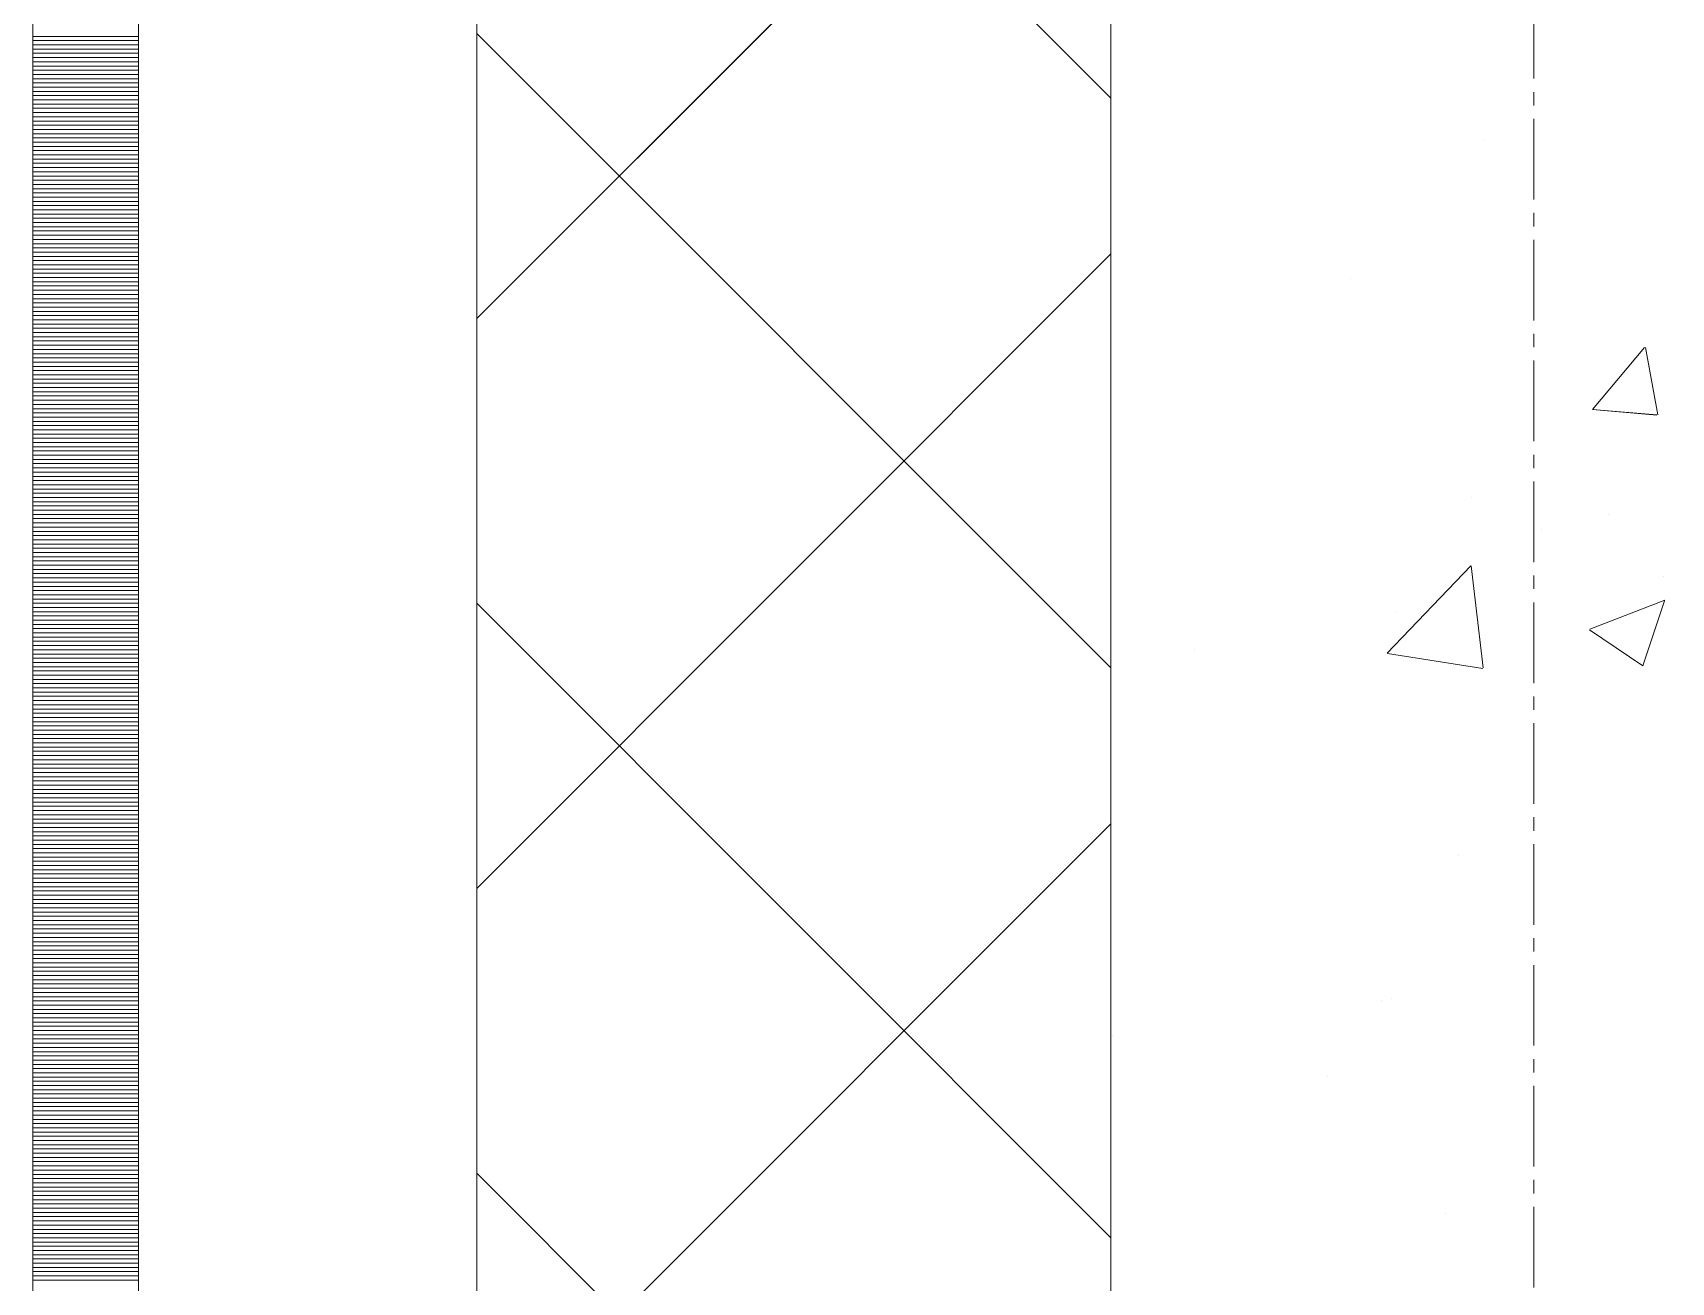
# Model space of a CAD drawing. Header units: millimetres. Extents: x 470010 to 1231400, y -134005 to 421770.
# Drawn here: x 672518.6 to 672906.1, y -21841 to -21545.6 of the extents above; entities that cross this region are included whole.
import ezdxf
from ezdxf.enums import TextEntityAlignment as Align

# ---------------------------------------------------------------- set-up
doc = ezdxf.new("R2010")
doc.units = ezdxf.units.MM
doc.linetypes.add('CENTER2', pattern=[28.575, 19.05, -3.175, 3.175, -3.175])
doc.linetypes.add('DASHED', pattern=[19.05, 12.7, -6.35])
doc.layers.get('Defpoints').update_dxf_attribs({"color": 140})
doc.layers.add('АР_Делит', color=120, linetype='Continuous', lineweight=0, plot=False)
for name, color, linetype, lineweight in [('АР_Стены ПЕНОблок', 52, 'Continuous', 20), ('АР_Тонкая', 254, 'Continuous', 5), ('АР_Утеплитель', 31, 'Continuous', 0), ('АР_Штриховка', 8, 'Continuous', 0)]:
    doc.layers.add(name, color=color, linetype=linetype, lineweight=lineweight)
doc.layers.add('РД_Оси_100', color=7, linetype='Continuous', lineweight=0, true_color=0x525252)
doc.styles.add('style1', font='ARIALN.TTF')

# ---------------------------------------------------------------- blocks, each defined once
blk = doc.blocks.new('СОШ_2200_АР_ОСИ_М100_28.05.24')
at = {"layer": 'АР_Делит', "color": 251, "linetype": 'DASHED', "true_color": 0x636466}
blk.add_lwpolyline([(-355, 13145), (-355, 100855), (37145, 100855), (37145, 129155), (72745, 129155), (72745, 135155), (114955, 135155), (114955, -355)], dxfattribs=at)
at = {"layer": 'РД_Оси_100', "color": 251, "linetype": 'CENTER2', "true_color": 0x636466}
blk.add_line((0, -6155), (0, 139938.679), dxfattribs=at)
blk = doc.blocks.new('A$C9108343f')
at = {"layer": 'АР_Стены ПЕНОблок', "color": 18, "linetype": 'Continuous', "lineweight": 20, "true_color": 0x000000}
blk.add_line((7054.96, 97555), (7054.96, 21355), dxfattribs=at)
at = {"layer": 'АР_Тонкая', "color": 18, "linetype": 'Continuous', "lineweight": 5, "true_color": 0x000000}
for p, q in [((6799.96, 97555), (6799.96, 21355)), ((6824.96, 97555), (6824.96, 21355)), ((6824.96, 21355), (6824.96, 97555)), ((6904.96, 21355), (6904.96, 97555))]:
    blk.add_line(p, q, dxfattribs=at)
at = {"layer": 'АР_Утеплитель', "color": 18, "linetype": 'Continuous', "lineweight": 0, "true_color": 0x000000}
for p, q in [((6904.96, 97555), (6904.96, 21355)), ((7054.96, 21355), (7054.96, 97555))]:
    blk.add_line(p, q, dxfattribs=at)
at = {"layer": 'АР_Штриховка', "color": 18, "linetype": 'Continuous', "lineweight": 0, "true_color": 0x000000}
for p, q in [((7054.96, 78805.17), (6904.96, 78955.17)), ((6904.96, 78753.03), (7054.96, 78903.03)), ((6799.96, 78819.75), (6824.96, 78819.75)), ((7054.96, 78670.46), (6904.96, 78820.46)), ((6799.96, 78818.75), (6824.96, 78818.75)), ((6799.96, 78817.75), (6824.96, 78817.75)), ((6799.96, 78816.75), (6824.96, 78816.75)), ((6799.96, 78815.75), (6824.96, 78815.75)), ((6799.96, 78814.75), (6824.96, 78814.75)), ((6799.96, 78813.75), (6824.96, 78813.75)), ((6799.96, 78812.75), (6824.96, 78812.75)), ((6799.96, 78811.75), (6824.96, 78811.75)), ((6799.96, 78810.75), (6824.96, 78810.75)), ((6799.96, 78809.75), (6824.96, 78809.75)), ((6799.96, 78808.75), (6824.96, 78808.75)), ((6799.96, 78807.75), (6824.96, 78807.75)), ((6799.96, 78806.75), (6824.96, 78806.75)), ((6799.96, 78805.75), (6824.96, 78805.75)), ((6799.96, 78804.75), (6824.96, 78804.75)), ((6799.96, 78803.75), (6824.96, 78803.75)), ((6799.96, 78802.75), (6824.96, 78802.75)), ((6799.96, 78801.75), (6824.96, 78801.75)), ((6799.96, 78800.75), (6824.96, 78800.75)), ((6799.96, 78799.75), (6824.96, 78799.75)), ((6799.96, 78798.75), (6824.96, 78798.75)), ((6799.96, 78797.75), (6824.96, 78797.75)), ((6799.96, 78796.75), (6824.96, 78796.75)), ((6799.96, 78795.75), (6824.96, 78795.75)), ((6799.96, 78794.75), (6824.96, 78794.75)), ((6799.96, 78793.75), (6824.96, 78793.75)), ((6799.96, 78792.75), (6824.96, 78792.75)), ((6799.96, 78791.75), (6824.96, 78791.75)), ((7143.26, 78795.24), (7143.26, 78795.24)), ((6799.96, 78790.75), (6824.96, 78790.75)), ((6799.96, 78789.75), (6824.96, 78789.75)), ((6799.96, 78788.75), (6824.96, 78788.75)), ((6799.96, 78787.75), (6824.96, 78787.75)), ((6799.96, 78786.75), (6824.96, 78786.75)), ((6799.96, 78785.75), (6824.96, 78785.75)), ((6799.96, 78784.75), (6824.96, 78784.75)), ((6799.96, 78783.75), (6824.96, 78783.75)), ((6799.96, 78782.75), (6824.96, 78782.75)), ((6799.96, 78781.75), (6824.96, 78781.75)), ((6799.96, 78780.75), (6824.96, 78780.75)), ((6799.96, 78779.75), (6824.96, 78779.75)), ((6799.96, 78778.75), (6824.96, 78778.75)), ((6799.96, 78777.75), (6824.96, 78777.75)), ((6799.96, 78776.75), (6824.96, 78776.75)), ((6799.96, 78775.75), (6824.96, 78775.75)), ((6799.96, 78774.75), (6824.96, 78774.75)), ((6799.96, 78773.75), (6824.96, 78773.75)), ((6799.96, 78772.75), (6824.96, 78772.75)), ((6799.96, 78771.75), (6824.96, 78771.75)), ((6799.96, 78770.75), (6824.96, 78770.75)), ((6799.96, 78769.75), (6824.96, 78769.75)), ((6799.96, 78768.75), (6824.96, 78768.75)), ((6799.96, 78767.75), (6824.96, 78767.75)), ((6799.96, 78766.75), (6824.96, 78766.75)), ((6799.96, 78765.75), (6824.96, 78765.75)), ((6799.96, 78764.75), (6824.96, 78764.75)), ((6904.96, 78618.33), (7054.96, 78768.33)), ((6799.96, 78763.75), (6824.96, 78763.75)), ((6799.96, 78762.75), (6824.96, 78762.75)), ((6799.96, 78761.75), (6824.96, 78761.75)), ((6799.96, 78760.75), (6824.96, 78760.75)), ((7111.65, 78762.45), (7111.65, 78762.45)), ((6799.96, 78759.75), (6824.96, 78759.75)), ((6799.96, 78758.75), (6824.96, 78758.75)), ((6799.96, 78757.75), (6824.96, 78757.75)), ((6799.96, 78756.75), (6824.96, 78756.75)), ((6799.96, 78755.75), (6824.96, 78755.75)), ((6799.96, 78754.75), (6824.96, 78754.75)), ((6799.96, 78753.75), (6824.96, 78753.75)), ((6799.96, 78752.75), (6824.96, 78752.75)), ((6799.96, 78751.75), (6824.96, 78751.75)), ((6799.96, 78750.75), (6824.96, 78750.75)), ((6799.96, 78749.75), (6824.96, 78749.75)), ((6799.96, 78748.75), (6824.96, 78748.75)), ((6799.96, 78747.75), (6824.96, 78747.75)), ((6799.96, 78746.75), (6824.96, 78746.75)), ((6799.96, 78745.75), (6824.96, 78745.75)), ((7168.88, 78731.59), (7181.12, 78746.18)), ((7184.32, 78730.3), (7181.39, 78746.22)), ((6799.96, 78744.75), (6824.96, 78744.75)), ((6799.96, 78743.75), (6824.96, 78743.75)), ((6799.96, 78742.75), (6824.96, 78742.75)), ((6799.96, 78741.75), (6824.96, 78741.75)), ((6799.96, 78740.75), (6824.96, 78740.75)), ((6799.96, 78739.75), (6824.96, 78739.75)), ((6799.96, 78738.75), (6824.96, 78738.75)), ((6799.96, 78737.75), (6824.96, 78737.75)), ((6799.96, 78736.75), (6824.96, 78736.75)), ((6799.96, 78735.75), (6824.96, 78735.75)), ((6799.96, 78734.75), (6824.96, 78734.75)), ((6799.96, 78733.75), (6824.96, 78733.75)), ((6799.96, 78732.75), (6824.96, 78732.75)), ((6799.96, 78731.75), (6824.96, 78731.75)), ((6799.96, 78730.75), (6824.96, 78730.75)), ((6799.96, 78729.75), (6824.96, 78729.75)), ((7168.88, 78731.58), (7184.06, 78730.25)), ((6799.96, 78728.75), (6824.96, 78728.75)), ((6799.96, 78727.75), (6824.96, 78727.75)), ((6799.96, 78726.75), (6824.96, 78726.75)), ((6799.96, 78725.75), (6824.96, 78725.75)), ((6799.96, 78724.75), (6824.96, 78724.75)), ((6799.96, 78723.75), (6824.96, 78723.75)), ((6799.96, 78722.75), (6824.96, 78722.75)), ((6799.96, 78721.75), (6824.96, 78721.75)), ((6799.96, 78720.75), (6824.96, 78720.75)), ((6799.96, 78719.75), (6824.96, 78719.75)), ((6799.96, 78718.75), (6824.96, 78718.75)), ((6799.96, 78717.75), (6824.96, 78717.75)), ((6799.96, 78716.75), (6824.96, 78716.75)), ((6799.96, 78715.75), (6824.96, 78715.75)), ((6799.96, 78714.75), (6824.96, 78714.75)), ((6799.96, 78713.75), (6824.96, 78713.75)), ((6799.96, 78712.75), (6824.96, 78712.75)), ((6799.96, 78711.75), (6824.96, 78711.75)), ((6799.96, 78710.75), (6824.96, 78710.75)), ((7140.17, 78710.68), (7140.17, 78710.68)), ((6799.96, 78709.75), (6824.96, 78709.75)), ((6799.96, 78708.75), (6824.96, 78708.75)), ((6799.96, 78707.75), (6824.96, 78707.75)), ((6799.96, 78706.75), (6824.96, 78706.75)), ((7172.52, 78706.68), (7172.52, 78706.68)), ((6799.96, 78705.75), (6824.96, 78705.75)), ((6799.96, 78704.75), (6824.96, 78704.75)), ((6799.96, 78703.75), (6824.96, 78703.75)), ((6799.96, 78702.75), (6824.96, 78702.75)), ((7156.73, 78703.1), (7156.73, 78703.1)), ((6799.96, 78701.75), (6824.96, 78701.75)), ((6799.96, 78700.75), (6824.96, 78700.75)), ((6799.96, 78699.75), (6824.96, 78699.75)), ((6799.96, 78698.75), (6824.96, 78698.75)), ((6799.96, 78697.75), (6824.96, 78697.75)), ((6799.96, 78696.75), (6824.96, 78696.75)), ((6799.96, 78695.75), (6824.96, 78695.75)), ((6799.96, 78694.75), (6824.96, 78694.75)), ((6799.96, 78693.75), (6824.96, 78693.75)), ((6799.96, 78692.75), (6824.96, 78692.75)), ((6799.96, 78691.75), (6824.96, 78691.75)), ((7120.3, 78673.96), (7140.08, 78694.58)), ((7142.96, 78670.46), (7140.16, 78694.59)), ((7185.73, 78692.13), (7185.73, 78692.13)), ((6799.96, 78690.75), (6824.96, 78690.75)), ((6799.96, 78689.75), (6824.96, 78689.75)), ((6799.96, 78688.75), (6824.96, 78688.75)), ((6799.96, 78687.75), (6824.96, 78687.75)), ((6799.96, 78686.75), (6824.96, 78686.75)), ((6799.96, 78685.75), (6824.96, 78685.75)), ((6799.96, 78684.75), (6824.96, 78684.75)), ((6799.96, 78683.75), (6824.96, 78683.75)), ((7054.96, 78535.76), (6904.96, 78685.76)), ((7122.15, 78683.76), (7122.15, 78683.76)), ((7168.18, 78679.63), (7185.96, 78686.45)), ((7180.76, 78670.94), (7185.91, 78686.29)), ((6799.96, 78682.75), (6824.96, 78682.75)), ((6799.96, 78681.75), (6824.96, 78681.75)), ((6799.96, 78680.75), (6824.96, 78680.75)), ((6799.96, 78679.75), (6824.96, 78679.75)), ((7168.11, 78679.47), (7180.74, 78670.95)), ((6799.96, 78678.75), (6824.96, 78678.75)), ((6799.96, 78677.75), (6824.96, 78677.75)), ((6799.96, 78676.75), (6824.96, 78676.75)), ((6799.96, 78675.75), (6824.96, 78675.75)), ((6799.96, 78674.75), (6824.96, 78674.75)), ((6799.96, 78673.75), (6824.96, 78673.75)), ((6799.96, 78672.75), (6824.96, 78672.75)), ((6799.96, 78671.75), (6824.96, 78671.75)), ((7074.69, 78674.71), (7074.69, 78674.71)), ((7120.35, 78673.84), (7142.94, 78670.34)), ((6799.96, 78670.75), (6824.96, 78670.75)), ((6799.96, 78669.75), (6824.96, 78669.75)), ((6799.96, 78668.75), (6824.96, 78668.75)), ((6799.96, 78667.75), (6824.96, 78667.75)), ((6799.96, 78666.75), (6824.96, 78666.75)), ((6799.96, 78665.75), (6824.96, 78665.75)), ((6799.96, 78664.75), (6824.96, 78664.75)), ((6799.96, 78663.75), (6824.96, 78663.75)), ((6799.96, 78662.75), (6824.96, 78662.75)), ((6799.96, 78661.75), (6824.96, 78661.75)), ((6799.96, 78660.75), (6824.96, 78660.75)), ((6799.96, 78659.75), (6824.96, 78659.75)), ((6799.96, 78658.75), (6824.96, 78658.75)), ((6799.96, 78657.75), (6824.96, 78657.75)), ((6799.96, 78656.75), (6824.96, 78656.75)), ((6799.96, 78655.75), (6824.96, 78655.75)), ((6799.96, 78654.75), (6824.96, 78654.75)), ((6799.96, 78653.75), (6824.96, 78653.75)), ((6799.96, 78652.75), (6824.96, 78652.75)), ((6799.96, 78651.75), (6824.96, 78651.75)), ((6799.96, 78650.75), (6824.96, 78650.75)), ((6799.96, 78649.75), (6824.96, 78649.75)), ((6799.96, 78648.75), (6824.96, 78648.75)), ((6799.96, 78647.75), (6824.96, 78647.75)), ((6799.96, 78646.75), (6824.96, 78646.75)), ((6799.96, 78645.75), (6824.96, 78645.75)), ((6799.96, 78644.75), (6824.96, 78644.75)), ((6799.96, 78643.75), (6824.96, 78643.75)), ((6799.96, 78642.75), (6824.96, 78642.75)), ((6799.96, 78641.75), (6824.96, 78641.75)), ((6799.96, 78640.75), (6824.96, 78640.75)), ((6799.96, 78639.75), (6824.96, 78639.75)), ((6799.96, 78638.75), (6824.96, 78638.75)), ((6799.96, 78637.75), (6824.96, 78637.75)), ((6799.96, 78636.75), (6824.96, 78636.75)), ((6799.96, 78635.75), (6824.96, 78635.75)), ((6799.96, 78634.75), (6824.96, 78634.75)), ((6799.96, 78633.75), (6824.96, 78633.75)), ((6904.96, 78483.62), (7054.96, 78633.62)), ((6799.96, 78632.75), (6824.96, 78632.75)), ((6799.96, 78631.75), (6824.96, 78631.75)), ((6799.96, 78630.75), (6824.96, 78630.75)), ((6799.96, 78629.75), (6824.96, 78629.75)), ((6799.96, 78628.75), (6824.96, 78628.75)), ((6799.96, 78627.75), (6824.96, 78627.75)), ((6799.96, 78626.75), (6824.96, 78626.75)), ((6799.96, 78625.75), (6824.96, 78625.75)), ((7137.08, 78626.13), (7137.08, 78626.13)), ((6799.96, 78624.75), (6824.96, 78624.75)), ((6799.96, 78623.75), (6824.96, 78623.75)), ((6799.96, 78622.75), (6824.96, 78622.75)), ((6799.96, 78621.75), (6824.96, 78621.75)), ((6799.96, 78620.75), (6824.96, 78620.75)), ((6799.96, 78619.75), (6824.96, 78619.75)), ((6799.96, 78618.75), (6824.96, 78618.75)), ((6799.96, 78617.75), (6824.96, 78617.75)), ((6799.96, 78616.75), (6824.96, 78616.75)), ((6799.96, 78615.75), (6824.96, 78615.75)), ((6799.96, 78614.75), (6824.96, 78614.75)), ((6799.96, 78613.75), (6824.96, 78613.75)), ((6799.96, 78612.75), (6824.96, 78612.75)), ((6799.96, 78611.75), (6824.96, 78611.75)), ((6799.96, 78610.75), (6824.96, 78610.75)), ((6799.96, 78609.75), (6824.96, 78609.75)), ((6799.96, 78608.75), (6824.96, 78608.75)), ((6799.96, 78607.75), (6824.96, 78607.75)), ((6799.96, 78606.75), (6824.96, 78606.75)), ((6799.96, 78605.75), (6824.96, 78605.75)), ((6799.96, 78604.75), (6824.96, 78604.75)), ((6799.96, 78603.75), (6824.96, 78603.75)), ((6799.96, 78602.75), (6824.96, 78602.75)), ((6799.96, 78601.75), (6824.96, 78601.75)), ((6799.96, 78600.75), (6824.96, 78600.75)), ((6799.96, 78599.75), (6824.96, 78599.75)), ((6799.96, 78598.75), (6824.96, 78598.75)), ((6799.96, 78597.75), (6824.96, 78597.75)), ((6799.96, 78596.75), (6824.96, 78596.75)), ((6799.96, 78595.75), (6824.96, 78595.75)), ((6799.96, 78594.75), (6824.96, 78594.75)), ((6799.96, 78593.75), (6824.96, 78593.75)), ((6799.96, 78592.75), (6824.96, 78592.75)), ((6799.96, 78591.75), (6824.96, 78591.75)), ((6799.96, 78590.75), (6824.96, 78590.75)), ((7118.91, 78591.95), (7118.91, 78591.95)), ((7121.39, 78592.37), (7121.39, 78592.37)), ((6799.96, 78589.75), (6824.96, 78589.75)), ((6799.96, 78588.75), (6824.96, 78588.75)), ((6799.96, 78587.75), (6824.96, 78587.75)), ((6799.96, 78586.75), (6824.96, 78586.75)), ((6799.96, 78585.75), (6824.96, 78585.75)), ((6799.96, 78584.75), (6824.96, 78584.75)), ((6799.96, 78583.75), (6824.96, 78583.75)), ((6799.96, 78582.75), (6824.96, 78582.75)), ((7055.33, 78583.58), (7055.33, 78583.58)), ((6799.96, 78581.75), (6824.96, 78581.75)), ((6799.96, 78580.75), (6824.96, 78580.75)), ((6799.96, 78579.75), (6824.96, 78579.75)), ((6799.96, 78578.75), (6824.96, 78578.75)), ((6799.96, 78577.75), (6824.96, 78577.75)), ((6799.96, 78576.75), (6824.96, 78576.75)), ((6799.96, 78575.75), (6824.96, 78575.75)), ((6799.96, 78574.75), (6824.96, 78574.75)), ((6799.96, 78573.75), (6824.96, 78573.75)), ((6799.96, 78572.75), (6824.96, 78572.75)), ((6799.96, 78571.75), (6824.96, 78571.75)), ((7106.19, 78573.99), (7106.19, 78573.99)), ((6799.96, 78570.75), (6824.96, 78570.75)), ((6799.96, 78569.75), (6824.96, 78569.75)), ((6799.96, 78568.75), (6824.96, 78568.75)), ((6799.96, 78567.75), (6824.96, 78567.75)), ((6799.96, 78566.75), (6824.96, 78566.75)), ((6799.96, 78565.75), (6824.96, 78565.75)), ((6799.96, 78564.75), (6824.96, 78564.75)), ((6799.96, 78563.75), (6824.96, 78563.75)), ((6799.96, 78562.75), (6824.96, 78562.75)), ((6799.96, 78561.75), (6824.96, 78561.75)), ((6799.96, 78560.75), (6824.96, 78560.75)), ((6799.96, 78559.75), (6824.96, 78559.75)), ((6799.96, 78558.75), (6824.96, 78558.75)), ((6799.96, 78557.75), (6824.96, 78557.75)), ((6799.96, 78556.75), (6824.96, 78556.75)), ((6799.96, 78555.75), (6824.96, 78555.75)), ((6799.96, 78554.75), (6824.96, 78554.75)), ((6799.96, 78553.75), (6824.96, 78553.75)), ((6799.96, 78552.75), (6824.96, 78552.75)), ((6799.96, 78551.75), (6824.96, 78551.75)), ((6799.96, 78550.75), (6824.96, 78550.75)), ((6799.96, 78549.75), (6824.96, 78549.75)), ((6799.96, 78548.75), (6824.96, 78548.75)), ((6799.96, 78547.75), (6824.96, 78547.75)), ((7054.96, 78401.05), (6904.96, 78551.05)), ((6799.96, 78546.75), (6824.96, 78546.75)), ((6799.96, 78545.75), (6824.96, 78545.75)), ((6799.96, 78544.75), (6824.96, 78544.75)), ((6799.96, 78543.75), (6824.96, 78543.75)), ((6799.96, 78542.75), (6824.96, 78542.75)), ((6799.96, 78541.75), (6824.96, 78541.75)), ((6799.96, 78540.75), (6824.96, 78540.75)), ((7133.99, 78541.57), (7133.99, 78541.57)), ((6799.96, 78539.75), (6824.96, 78539.75)), ((6799.96, 78538.75), (6824.96, 78538.75)), ((6799.96, 78537.75), (6824.96, 78537.75)), ((6799.96, 78536.75), (6824.96, 78536.75)), ((6799.96, 78535.75), (6824.96, 78535.75)), ((6799.96, 78534.75), (6824.96, 78534.75)), ((6799.96, 78533.75), (6824.96, 78533.75)), ((6799.96, 78532.75), (6824.96, 78532.75)), ((6799.96, 78531.75), (6824.96, 78531.75)), ((6799.96, 78530.75), (6824.96, 78530.75)), ((6799.96, 78529.75), (6824.96, 78529.75)), ((6799.96, 78528.75), (6824.96, 78528.75)), ((6799.96, 78527.75), (6824.96, 78527.75)), ((6799.96, 78526.75), (6824.96, 78526.75)), ((6799.96, 78525.75), (6824.96, 78525.75))]:
    blk.add_line(p, q, dxfattribs=at)
at = {"layer": 'РД_Оси_100'}
blk.add_blockref('СОШ_2200_АР_ОСИ_М100_28.05.24', (7154.96, 6755), dxfattribs=at)
at = {"layer": 'Defpoints', "color": 18, "true_color": 0x000000, "style": 'style1'}
for p in [(143949.34, 316089.12), (143974.98, 281639.5), (143890.4, 273244.71), (143839.99, 264276.81), (143967.75, 254892.38), (12251.96, 104178.14), (12382.58, 96023.14)]:
    blk.add_attdef('АР-ПОМЕЩЕНИЕ:НАИМЕНОВАНИЕ', text='', height=100, dxfattribs=at).set_placement(p, align=Align.MIDDLE)
at = {"layer": 'Defpoints', "color": 18, "true_color": 0x000000, "style": 'style1', "flags": 8}
for p in [(143951.3, 279099.09), (143848.34, 269251.11), (143875.33, 260094.25), (144049.74, 250824.7), (163419.28, 238153.36), (155897.46, 237965.97), (183037.2, 237965.97), (143342.94, 237876.19)]:
    blk.add_attdef('АР-ПОМЕЩЕНИЕ:НАИМЕНОВАНИЕ', text='', height=100, dxfattribs=at).set_placement(p, align=Align.MIDDLE)

msp = doc.modelspace()

# ---------------------------------------------------------------- linework, layer by layer
at = {"layer": 'АР_Стены ПЕНОблок', "color": 18, "linetype": 'Continuous', "lineweight": 20, "true_color": 0x000000}
msp.add_line((672773.57, -2811.242), (672773.57, -79011.242), dxfattribs=at)
at = {"layer": 'АР_Тонкая', "color": 18, "linetype": 'Continuous', "lineweight": 5, "true_color": 0x000000}
for p, q in [((672518.57, -2811.242), (672518.57, -79011.242)), ((672543.57, -2811.242), (672543.57, -79011.242)), ((672543.57, -79011.242), (672543.57, -2811.242)), ((672623.57, -79011.242), (672623.57, -2811.242))]:
    msp.add_line(p, q, dxfattribs=at)
at = {"layer": 'АР_Утеплитель', "color": 18, "linetype": 'Continuous', "lineweight": 0, "true_color": 0x000000}
for p, q in [((672623.57, -2811.242), (672623.57, -79011.242)), ((672773.57, -79011.242), (672773.57, -2811.242))]:
    msp.add_line(p, q, dxfattribs=at)
at = {"layer": 'АР_Штриховка', "color": 18, "linetype": 'Continuous', "lineweight": 0, "true_color": 0x000000}
for p, q in [((672773.57, -21561.076), (672623.57, -21411.076)), ((672623.57, -21613.213), (672773.57, -21463.213)), ((672518.57, -21546.492), (672543.57, -21546.492)), ((672518.57, -21547.492), (672543.57, -21547.492)), ((672518.57, -21548.492), (672543.57, -21548.492)), ((672773.57, -21695.78), (672623.57, -21545.78)), ((672518.57, -21549.492), (672543.57, -21549.492)), ((672518.57, -21550.492), (672543.57, -21550.492)), ((672518.57, -21551.492), (672543.57, -21551.492)), ((672518.57, -21552.492), (672543.57, -21552.492)), ((672518.57, -21553.492), (672543.57, -21553.492)), ((672518.57, -21554.492), (672543.57, -21554.492)), ((672518.57, -21555.492), (672543.57, -21555.492)), ((672518.57, -21556.492), (672543.57, -21556.492)), ((672518.57, -21557.492), (672543.57, -21557.492)), ((672518.57, -21558.492), (672543.57, -21558.492)), ((672518.57, -21559.492), (672543.57, -21559.492)), ((672518.57, -21560.492), (672543.57, -21560.492)), ((672518.57, -21561.492), (672543.57, -21561.492)), ((672518.57, -21562.492), (672543.57, -21562.492)), ((672518.57, -21563.492), (672543.57, -21563.492)), ((672518.57, -21564.492), (672543.57, -21564.492)), ((672518.57, -21565.492), (672543.57, -21565.492)), ((672518.57, -21566.492), (672543.57, -21566.492)), ((672518.57, -21567.492), (672543.57, -21567.492)), ((672518.57, -21568.492), (672543.57, -21568.492)), ((672518.57, -21569.492), (672543.57, -21569.492)), ((672518.57, -21570.492), (672543.57, -21570.492)), ((672518.57, -21571.492), (672543.57, -21571.492)), ((672518.57, -21572.492), (672543.57, -21572.492)), ((672518.57, -21573.492), (672543.57, -21573.492)), ((672518.57, -21574.492), (672543.57, -21574.492)), ((672518.57, -21575.492), (672543.57, -21575.492)), ((672518.57, -21576.492), (672543.57, -21576.492)), ((672518.57, -21577.492), (672543.57, -21577.492)), ((672518.57, -21578.492), (672543.57, -21578.492)), ((672518.57, -21579.492), (672543.57, -21579.492)), ((672518.57, -21580.492), (672543.57, -21580.492)), ((672518.57, -21581.492), (672543.57, -21581.492)), ((672518.57, -21582.492), (672543.57, -21582.492)), ((672518.57, -21583.492), (672543.57, -21583.492)), ((672518.57, -21584.492), (672543.57, -21584.492)), ((672518.57, -21585.492), (672543.57, -21585.492)), ((672518.57, -21586.492), (672543.57, -21586.492)), ((672518.57, -21587.492), (672543.57, -21587.492)), ((672518.57, -21588.492), (672543.57, -21588.492)), ((672518.57, -21589.492), (672543.57, -21589.492)), ((672518.57, -21590.492), (672543.57, -21590.492)), ((672518.57, -21591.492), (672543.57, -21591.492)), ((672518.57, -21592.492), (672543.57, -21592.492)), ((672518.57, -21593.492), (672543.57, -21593.492)), ((672518.57, -21594.492), (672543.57, -21594.492)), ((672518.57, -21595.492), (672543.57, -21595.492)), ((672518.57, -21596.492), (672543.57, -21596.492)), ((672518.57, -21597.492), (672543.57, -21597.492)), ((672518.57, -21598.492), (672543.57, -21598.492)), ((672518.57, -21599.492), (672543.57, -21599.492)), ((672623.57, -21747.917), (672773.57, -21597.917)), ((672518.57, -21600.492), (672543.57, -21600.492)), ((672518.57, -21601.492), (672543.57, -21601.492)), ((672518.57, -21602.492), (672543.57, -21602.492)), ((672518.57, -21603.492), (672543.57, -21603.492)), ((672518.57, -21604.492), (672543.57, -21604.492)), ((672518.57, -21605.492), (672543.57, -21605.492)), ((672518.57, -21606.492), (672543.57, -21606.492)), ((672518.57, -21607.492), (672543.57, -21607.492)), ((672518.57, -21608.492), (672543.57, -21608.492)), ((672518.57, -21609.492), (672543.57, -21609.492)), ((672518.57, -21610.492), (672543.57, -21610.492)), ((672518.57, -21611.492), (672543.57, -21611.492)), ((672518.57, -21612.492), (672543.57, -21612.492)), ((672518.57, -21613.492), (672543.57, -21613.492)), ((672518.57, -21614.492), (672543.57, -21614.492)), ((672518.57, -21615.492), (672543.57, -21615.492)), ((672518.57, -21616.492), (672543.57, -21616.492)), ((672518.57, -21617.492), (672543.57, -21617.492)), ((672518.57, -21618.492), (672543.57, -21618.492)), ((672518.57, -21619.492), (672543.57, -21619.492)), ((672518.57, -21620.492), (672543.57, -21620.492)), ((672518.57, -21621.492), (672543.57, -21621.492)), ((672518.57, -21622.492), (672543.57, -21622.492)), ((672887.492, -21634.655), (672899.737, -21620.062)), ((672902.936, -21635.939), (672900, -21620.018)), ((672518.57, -21623.492), (672543.57, -21623.492)), ((672518.57, -21624.492), (672543.57, -21624.492)), ((672518.57, -21625.492), (672543.57, -21625.492)), ((672518.57, -21626.492), (672543.57, -21626.492)), ((672518.57, -21627.492), (672543.57, -21627.492)), ((672518.57, -21628.492), (672543.57, -21628.492)), ((672518.57, -21629.492), (672543.57, -21629.492)), ((672518.57, -21630.492), (672543.57, -21630.492)), ((672518.57, -21631.492), (672543.57, -21631.492)), ((672518.57, -21632.492), (672543.57, -21632.492)), ((672518.57, -21633.492), (672543.57, -21633.492)), ((672518.57, -21634.492), (672543.57, -21634.492)), ((672518.57, -21635.492), (672543.57, -21635.492)), ((672518.57, -21636.492), (672543.57, -21636.492)), ((672518.57, -21637.492), (672543.57, -21637.492)), ((672887.491, -21634.659), (672902.673, -21635.988)), ((672518.57, -21638.492), (672543.57, -21638.492)), ((672518.57, -21639.492), (672543.57, -21639.492)), ((672518.57, -21640.492), (672543.57, -21640.492)), ((672518.57, -21641.492), (672543.57, -21641.492)), ((672518.57, -21642.492), (672543.57, -21642.492)), ((672518.57, -21643.492), (672543.57, -21643.492)), ((672518.57, -21644.492), (672543.57, -21644.492)), ((672518.57, -21645.492), (672543.57, -21645.492)), ((672518.57, -21646.492), (672543.57, -21646.492)), ((672518.57, -21647.492), (672543.57, -21647.492)), ((672518.57, -21648.492), (672543.57, -21648.492)), ((672518.57, -21649.492), (672543.57, -21649.492)), ((672518.57, -21650.492), (672543.57, -21650.492)), ((672518.57, -21651.492), (672543.57, -21651.492)), ((672518.57, -21652.492), (672543.57, -21652.492)), ((672518.57, -21653.492), (672543.57, -21653.492)), ((672518.57, -21654.492), (672543.57, -21654.492)), ((672518.57, -21655.492), (672543.57, -21655.492)), ((672518.57, -21656.492), (672543.57, -21656.492)), ((672518.57, -21657.492), (672543.57, -21657.492)), ((672518.57, -21658.492), (672543.57, -21658.492)), ((672518.57, -21659.492), (672543.57, -21659.492)), ((672518.57, -21660.492), (672543.57, -21660.492)), ((672518.57, -21661.492), (672543.57, -21661.492)), ((672518.57, -21662.492), (672543.57, -21662.492)), ((672518.57, -21663.492), (672543.57, -21663.492)), ((672518.57, -21664.492), (672543.57, -21664.492)), ((672518.57, -21665.492), (672543.57, -21665.492)), ((672518.57, -21666.492), (672543.57, -21666.492)), ((672518.57, -21667.492), (672543.57, -21667.492)), ((672518.57, -21668.492), (672543.57, -21668.492)), ((672518.57, -21669.492), (672543.57, -21669.492)), ((672518.57, -21670.492), (672543.57, -21670.492)), ((672518.57, -21671.492), (672543.57, -21671.492)), ((672518.57, -21672.492), (672543.57, -21672.492)), ((672838.911, -21692.284), (672858.694, -21671.665)), ((672861.575, -21695.779), (672858.769, -21671.656)), ((672518.57, -21673.492), (672543.57, -21673.492)), ((672518.57, -21674.492), (672543.57, -21674.492)), ((672518.57, -21675.492), (672543.57, -21675.492)), ((672518.57, -21676.492), (672543.57, -21676.492)), ((672518.57, -21677.492), (672543.57, -21677.492)), ((672518.57, -21678.492), (672543.57, -21678.492)), ((672518.57, -21679.492), (672543.57, -21679.492)), ((672518.57, -21680.492), (672543.57, -21680.492)), ((672773.57, -21830.483), (672623.57, -21680.483)), ((672886.789, -21686.615), (672904.574, -21679.788)), ((672899.369, -21695.298), (672904.519, -21679.949)), ((672518.57, -21681.492), (672543.57, -21681.492)), ((672518.57, -21682.492), (672543.57, -21682.492)), ((672518.57, -21683.492), (672543.57, -21683.492)), ((672518.57, -21684.492), (672543.57, -21684.492)), ((672518.57, -21685.492), (672543.57, -21685.492)), ((672518.57, -21686.492), (672543.57, -21686.492)), ((672518.57, -21687.492), (672543.57, -21687.492)), ((672518.57, -21688.492), (672543.57, -21688.492)), ((672886.719, -21686.771), (672899.353, -21695.293)), ((672518.57, -21689.492), (672543.57, -21689.492)), ((672518.57, -21690.492), (672543.57, -21690.492)), ((672518.57, -21691.492), (672543.57, -21691.492)), ((672518.57, -21692.492), (672543.57, -21692.492)), ((672838.966, -21692.4), (672861.556, -21695.904)), ((672518.57, -21693.492), (672543.57, -21693.492)), ((672518.57, -21694.492), (672543.57, -21694.492)), ((672518.57, -21695.492), (672543.57, -21695.492)), ((672518.57, -21696.492), (672543.57, -21696.492)), ((672518.57, -21697.492), (672543.57, -21697.492)), ((672518.57, -21698.492), (672543.57, -21698.492)), ((672518.57, -21699.492), (672543.57, -21699.492)), ((672518.57, -21700.492), (672543.57, -21700.492)), ((672518.57, -21701.492), (672543.57, -21701.492)), ((672518.57, -21702.492), (672543.57, -21702.492)), ((672518.57, -21703.492), (672543.57, -21703.492)), ((672518.57, -21704.492), (672543.57, -21704.492)), ((672518.57, -21705.492), (672543.57, -21705.492)), ((672518.57, -21706.492), (672543.57, -21706.492)), ((672518.57, -21707.492), (672543.57, -21707.492)), ((672518.57, -21708.492), (672543.57, -21708.492)), ((672518.57, -21709.492), (672543.57, -21709.492)), ((672518.57, -21710.492), (672543.57, -21710.492)), ((672518.57, -21711.492), (672543.57, -21711.492)), ((672518.57, -21712.492), (672543.57, -21712.492)), ((672518.57, -21713.492), (672543.57, -21713.492)), ((672518.57, -21714.492), (672543.57, -21714.492)), ((672518.57, -21715.492), (672543.57, -21715.492)), ((672518.57, -21716.492), (672543.57, -21716.492)), ((672518.57, -21717.492), (672543.57, -21717.492)), ((672518.57, -21718.492), (672543.57, -21718.492)), ((672518.57, -21719.492), (672543.57, -21719.492)), ((672518.57, -21720.492), (672543.57, -21720.492)), ((672518.57, -21721.492), (672543.57, -21721.492)), ((672518.57, -21722.492), (672543.57, -21722.492)), ((672518.57, -21723.492), (672543.57, -21723.492)), ((672518.57, -21724.492), (672543.57, -21724.492)), ((672518.57, -21725.492), (672543.57, -21725.492)), ((672518.57, -21726.492), (672543.57, -21726.492)), ((672518.57, -21727.492), (672543.57, -21727.492)), ((672518.57, -21728.492), (672543.57, -21728.492)), ((672518.57, -21729.492), (672543.57, -21729.492)), ((672518.57, -21730.492), (672543.57, -21730.492)), ((672518.57, -21731.492), (672543.57, -21731.492)), ((672518.57, -21732.492), (672543.57, -21732.492)), ((672518.57, -21733.492), (672543.57, -21733.492)), ((672518.57, -21734.492), (672543.57, -21734.492)), ((672623.57, -21882.62), (672773.57, -21732.62)), ((672518.57, -21735.492), (672543.57, -21735.492)), ((672518.57, -21736.492), (672543.57, -21736.492)), ((672518.57, -21737.492), (672543.57, -21737.492)), ((672518.57, -21738.492), (672543.57, -21738.492)), ((672518.57, -21739.492), (672543.57, -21739.492)), ((672518.57, -21740.492), (672543.57, -21740.492)), ((672518.57, -21741.492), (672543.57, -21741.492)), ((672518.57, -21742.492), (672543.57, -21742.492)), ((672518.57, -21743.492), (672543.57, -21743.492)), ((672518.57, -21744.492), (672543.57, -21744.492)), ((672518.57, -21745.492), (672543.57, -21745.492)), ((672518.57, -21746.492), (672543.57, -21746.492)), ((672518.57, -21747.492), (672543.57, -21747.492)), ((672518.57, -21748.492), (672543.57, -21748.492)), ((672518.57, -21749.492), (672543.57, -21749.492)), ((672518.57, -21750.492), (672543.57, -21750.492)), ((672518.57, -21751.492), (672543.57, -21751.492)), ((672518.57, -21752.492), (672543.57, -21752.492)), ((672518.57, -21753.492), (672543.57, -21753.492)), ((672518.57, -21754.492), (672543.57, -21754.492)), ((672518.57, -21755.492), (672543.57, -21755.492)), ((672518.57, -21756.492), (672543.57, -21756.492)), ((672518.57, -21757.492), (672543.57, -21757.492)), ((672518.57, -21758.492), (672543.57, -21758.492)), ((672518.57, -21759.492), (672543.57, -21759.492)), ((672518.57, -21760.492), (672543.57, -21760.492)), ((672518.57, -21761.492), (672543.57, -21761.492)), ((672518.57, -21762.492), (672543.57, -21762.492)), ((672518.57, -21763.492), (672543.57, -21763.492)), ((672518.57, -21764.492), (672543.57, -21764.492)), ((672518.57, -21765.492), (672543.57, -21765.492)), ((672518.57, -21766.492), (672543.57, -21766.492)), ((672518.57, -21767.492), (672543.57, -21767.492)), ((672518.57, -21768.492), (672543.57, -21768.492)), ((672518.57, -21769.492), (672543.57, -21769.492)), ((672518.57, -21770.492), (672543.57, -21770.492)), ((672518.57, -21771.492), (672543.57, -21771.492)), ((672518.57, -21772.492), (672543.57, -21772.492)), ((672518.57, -21773.492), (672543.57, -21773.492)), ((672518.57, -21774.492), (672543.57, -21774.492)), ((672518.57, -21775.492), (672543.57, -21775.492)), ((672518.57, -21776.492), (672543.57, -21776.492)), ((672518.57, -21777.492), (672543.57, -21777.492)), ((672518.57, -21778.492), (672543.57, -21778.492)), ((672518.57, -21779.492), (672543.57, -21779.492)), ((672518.57, -21780.492), (672543.57, -21780.492)), ((672518.57, -21781.492), (672543.57, -21781.492)), ((672518.57, -21782.492), (672543.57, -21782.492)), ((672518.57, -21783.492), (672543.57, -21783.492)), ((672518.57, -21784.492), (672543.57, -21784.492)), ((672518.57, -21785.492), (672543.57, -21785.492)), ((672518.57, -21786.492), (672543.57, -21786.492)), ((672518.57, -21787.492), (672543.57, -21787.492)), ((672518.57, -21788.492), (672543.57, -21788.492)), ((672518.57, -21789.492), (672543.57, -21789.492)), ((672518.57, -21790.492), (672543.57, -21790.492)), ((672518.57, -21791.492), (672543.57, -21791.492)), ((672518.57, -21792.492), (672543.57, -21792.492)), ((672518.57, -21793.492), (672543.57, -21793.492)), ((672518.57, -21794.492), (672543.57, -21794.492)), ((672518.57, -21795.492), (672543.57, -21795.492)), ((672518.57, -21796.492), (672543.57, -21796.492)), ((672518.57, -21797.492), (672543.57, -21797.492)), ((672518.57, -21798.492), (672543.57, -21798.492)), ((672518.57, -21799.492), (672543.57, -21799.492)), ((672518.57, -21800.492), (672543.57, -21800.492)), ((672518.57, -21801.492), (672543.57, -21801.492)), ((672518.57, -21802.492), (672543.57, -21802.492)), ((672518.57, -21803.492), (672543.57, -21803.492)), ((672518.57, -21804.492), (672543.57, -21804.492)), ((672518.57, -21805.492), (672543.57, -21805.492)), ((672518.57, -21806.492), (672543.57, -21806.492)), ((672518.57, -21807.492), (672543.57, -21807.492)), ((672518.57, -21808.492), (672543.57, -21808.492)), ((672518.57, -21809.492), (672543.57, -21809.492)), ((672518.57, -21810.492), (672543.57, -21810.492)), ((672518.57, -21811.492), (672543.57, -21811.492)), ((672518.57, -21812.492), (672543.57, -21812.492)), ((672518.57, -21813.492), (672543.57, -21813.492)), ((672518.57, -21814.492), (672543.57, -21814.492)), ((672518.57, -21815.492), (672543.57, -21815.492)), ((672518.57, -21816.492), (672543.57, -21816.492)), ((672773.57, -21965.187), (672623.57, -21815.187)), ((672518.57, -21817.492), (672543.57, -21817.492)), ((672518.57, -21818.492), (672543.57, -21818.492)), ((672518.57, -21819.492), (672543.57, -21819.492)), ((672518.57, -21820.492), (672543.57, -21820.492)), ((672518.57, -21821.492), (672543.57, -21821.492)), ((672518.57, -21822.492), (672543.57, -21822.492)), ((672518.57, -21823.492), (672543.57, -21823.492)), ((672518.57, -21824.492), (672543.57, -21824.492)), ((672518.57, -21825.492), (672543.57, -21825.492)), ((672518.57, -21826.492), (672543.57, -21826.492)), ((672518.57, -21827.492), (672543.57, -21827.492)), ((672518.57, -21828.492), (672543.57, -21828.492)), ((672518.57, -21829.492), (672543.57, -21829.492)), ((672518.57, -21830.492), (672543.57, -21830.492)), ((672518.57, -21831.492), (672543.57, -21831.492)), ((672518.57, -21832.492), (672543.57, -21832.492)), ((672518.57, -21833.492), (672543.57, -21833.492)), ((672518.57, -21834.492), (672543.57, -21834.492)), ((672518.57, -21835.492), (672543.57, -21835.492)), ((672518.57, -21836.492), (672543.57, -21836.492)), ((672518.57, -21837.492), (672543.57, -21837.492)), ((672518.57, -21838.492), (672543.57, -21838.492)), ((672518.57, -21839.492), (672543.57, -21839.492)), ((672518.57, -21840.492), (672543.57, -21840.492))]:
    msp.add_line(p, q, dxfattribs=at)

# ---------------------------------------------------------------- block references
msp.add_blockref('A$C9108343f', (665718.612, -100366.242))
at = {"layer": 'РД_Оси_100'}
msp.add_blockref('СОШ_2200_АР_ОСИ_М100_28.05.24', (672873.57, -93611.242), dxfattribs=at)

doc.saveas('drawing.dxf')
